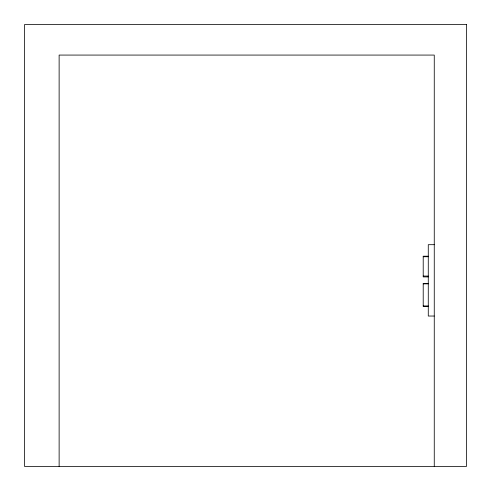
<?xml version="1.0" encoding="UTF-8"?>
<svg xmlns="http://www.w3.org/2000/svg" width="491" height="491" viewBox="0 0 491 491"><rect width="100%" height="100%" fill="white"/><g stroke="black" fill="none" stroke-linecap="round" stroke-linejoin="round"><path stroke-width="0.74" d="M434.259 244.69L428.275 244.69L428.275 316.038L434.259 316.038M428.275 256.198L423.211 256.198L423.211 276.912L428.275 276.912M423.211 256.738L428.275 256.738M423.211 276.071L428.275 276.071M428.275 283.393L423.211 283.393L423.211 306.409L428.275 306.409M423.211 283.853L428.275 283.853M423.211 305.948L428.275 305.948M434.259 466.45L434.259 55.072L59.129 55.072L59.129 466.45M466.45 24.55L24.55 24.55L24.55 466.45L466.45 466.45L466.45 24.55"/></g></svg>
